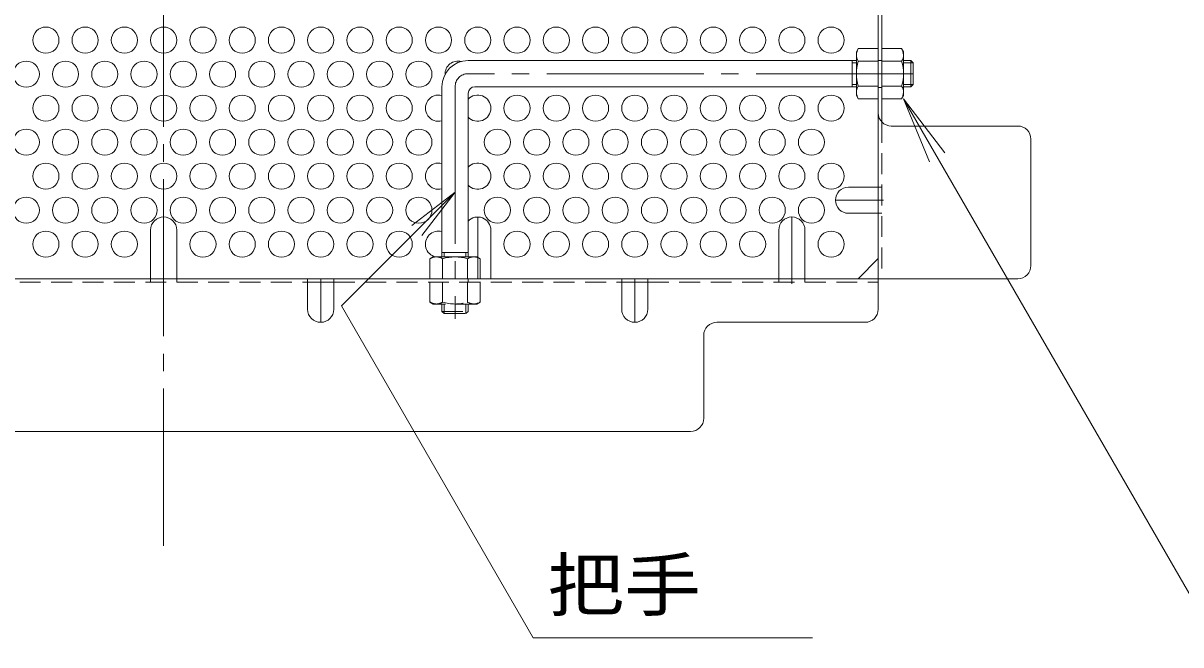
# Model space of a CAD drawing. Units: millimetres at full size, sheet at 1:4; details may follow other scales. Extents: x -860 to 1063, y -779 to 732.
# Drawn here: x 456.2 to 721.6, y 227.4 to 369.9 of the extents above; entities that cross this region are included whole.
import ezdxf
from ezdxf.enums import TextEntityAlignment as Align

# ---------------------------------------------------------------- set-up
doc = ezdxf.new("R2010")
doc.units = ezdxf.units.MM
doc.header["$LTSCALE"] = 4
for name, pattern in [('CHAIN1', [8, 5, -1, 1, -1]), ('CHAIN2', [12, 9, -1, 1, -1]), ('DASHED1', [1.8, 1.2, -0.6])]:
    doc.linetypes.add(name, pattern=pattern)
for name, color, linetype, lineweight in [('A-1_躯体', 3, 'Continuous', 9), ('A-5_文字', 7, 'Continuous', 9), ('A-6_寸法', 2, 'Continuous', 9), ('A-7_ハッチ', 2, 'Continuous', 9), ('A-8_記号', 2, 'Continuous', 9), ('A-9_ｸｳﾁｮｳｷ', 2, 'Continuous', 9)]:
    doc.layers.add(name, color=color, linetype=linetype, lineweight=lineweight)
doc.styles.add('ＭＳ ゴシック', font='')
doc.styles.get('ＭＳ ゴシック').set_extended_font_data('MS Gothic')

msp = doc.modelspace()

# ---------------------------------------------------------------- linework, layer by layer
at = {"layer": 'A-1_躯体'}
for p, q in [((647.238, 361.355), (558.238, 361.355)), ((646.238, 355.355), (646.238, 361.355)), ((659.738, 361.355), (658.038, 361.355)), ((659.738, 355.355), (659.738, 361.355)), ((659.738, 361.355), (660.238, 360.855)), ((646.238, 360.855), (647.238, 360.855)), ((658.038, 360.855), (660.238, 360.855)), ((660.238, 355.855), (660.238, 360.855)), ((646.238, 355.855), (647.238, 355.855)), ((658.038, 355.855), (660.238, 355.855)), ((659.738, 355.355), (660.238, 355.855)), ((552.238, 355.355), (552.238, 316.355)), ((558.238, 353.855), (558.238, 316.355)), ((647.238, 355.355), (559.738, 355.355)), ((659.738, 355.355), (658.038, 355.355)), ((552.238, 317.355), (558.238, 317.355)), ((552.738, 317.355), (552.738, 316.355)), ((557.738, 317.355), (557.738, 316.355))]:
    msp.add_line(p, q, dxfattribs=at)
at = {"layer": 'A-1_躯体', "linetype": 'CHAIN2'}
for p, q in [((660.238, 358.355), (558.238, 358.355)), ((555.238, 355.355), (555.238, 302.122))]:
    msp.add_line(p, q, dxfattribs=at)
at = {"layer": 'A-1_躯体', "linetype": 'DASHED1'}
for p, q in [((552.238, 303.855), (552.238, 305.555)), ((552.738, 305.555), (552.738, 303.355)), ((557.738, 305.555), (557.738, 303.355)), ((558.238, 303.855), (558.238, 305.555)), ((552.238, 303.855), (558.238, 303.855)), ((552.238, 303.855), (552.738, 303.355)), ((552.738, 303.355), (557.738, 303.355)), ((558.238, 303.855), (557.738, 303.355))]:
    msp.add_line(p, q, dxfattribs=at)
at = {"layer": 'A-1_躯体'}
for centre, radius in [((558.238, 355.355), 6), ((559.738, 353.855), 1.5)]:
    msp.add_arc(centre, radius, 90, 180, dxfattribs=at)
at = {"layer": 'A-1_躯体', "linetype": 'CHAIN2'}
msp.add_arc((558.238, 355.355), 3, 90, 180, dxfattribs=at)
at = {"layer": 'A-5_文字'}
for p, q in [((658.005, 352.605), (730.276, 227.425)), ((658.005, 352.605), (663.984, 338.168)), ((658.005, 352.605), (667.517, 340.208)), ((555.238, 331.17), (545.321, 323.561)), ((637.193, 229.04), (573.147, 229.04))]:
    msp.add_line(p, q, dxfattribs=at)
msp.add_lwpolyline([(573.147, 229.04), (529.21, 305.142), (555.238, 331.17), (547.629, 321.253)], dxfattribs=at)
at = {"layer": 'A-6_寸法'}
for centre in [(461.438, 366.039), (470.438, 366.039), (479.438, 366.039), (488.438, 366.039), (497.438, 366.039), (506.438, 366.039), (515.438, 366.039), (524.438, 366.039), (533.438, 366.039), (542.438, 366.039), (551.438, 366.039), (560.438, 366.039), (569.438, 366.039), (578.438, 366.039), (587.438, 366.039), (596.438, 366.039), (605.438, 366.039), (614.438, 366.039), (623.438, 366.039), (632.438, 366.039), (641.438, 366.039), (456.938, 358.245), (465.938, 358.245), (474.938, 358.245), (483.938, 358.245), (492.938, 358.245), (501.938, 358.245), (510.938, 358.245), (519.938, 358.245), (528.938, 358.245), (537.938, 358.245), (546.938, 358.245), (461.438, 350.45), (470.438, 350.45), (479.438, 350.45), (488.438, 350.45), (497.438, 350.45), (506.438, 350.45), (515.438, 350.45), (524.438, 350.45), (533.438, 350.45), (542.438, 350.45), (569.438, 350.45), (578.438, 350.45), (587.438, 350.45), (596.438, 350.45), (605.438, 350.45), (614.438, 350.45), (623.438, 350.45), (632.438, 350.45), (641.438, 350.45), (456.938, 342.656), (465.938, 342.656), (474.938, 342.656), (483.938, 342.656), (492.938, 342.656), (501.938, 342.656), (510.938, 342.656), (519.938, 342.656), (528.938, 342.656), (537.938, 342.656), (546.938, 342.656), (564.938, 342.656), (573.938, 342.656), (582.938, 342.656), (591.938, 342.656), (600.938, 342.656), (609.938, 342.656), (618.938, 342.656), (627.938, 342.656), (636.938, 342.656), (461.438, 334.862), (470.438, 334.862), (479.438, 334.862), (488.438, 334.862), (497.438, 334.862), (506.438, 334.862), (515.438, 334.862), (524.438, 334.862), (533.438, 334.862), (542.438, 334.862), (569.438, 334.862), (578.438, 334.862), (587.438, 334.862), (596.438, 334.862), (605.438, 334.862), (614.438, 334.862), (623.438, 334.862), (632.438, 334.862), (641.438, 334.862), (456.938, 327.068), (465.938, 327.068), (474.938, 327.068), (483.938, 327.068), (492.938, 327.068), (501.938, 327.068), (510.938, 327.068), (519.938, 327.068), (528.938, 327.068), (537.938, 327.068), (546.938, 327.068), (564.938, 327.068), (573.938, 327.068), (582.938, 327.068), (591.938, 327.068), (600.938, 327.068), (609.938, 327.068), (618.938, 327.068), (627.938, 327.068), (636.938, 327.068), (461.438, 319.274), (470.438, 319.274), (479.438, 319.274), (497.438, 319.274), (506.438, 319.274), (515.438, 319.274), (524.438, 319.274), (533.438, 319.274), (542.438, 319.274), (569.438, 319.274), (578.438, 319.274), (587.438, 319.274), (596.438, 319.274), (605.438, 319.274), (614.438, 319.274), (623.438, 319.274), (641.438, 319.274)]:
    msp.add_circle(centre, 3, dxfattribs=at)
for centre, start, end in [((555.938, 358.245), 75.58004, 181.44762), ((551.438, 350.45), 74.53399, 285.46601), ((560.438, 350.45), 222.83343, 137.16657), ((551.438, 334.862), 74.53399, 285.46601), ((560.438, 334.862), 222.83343, 137.16657), ((551.438, 319.274), 74.53399, 256.64902)]:
    msp.add_arc(centre, 3, start, end, dxfattribs=at)
at = {"layer": 'A-7_ハッチ', "linetype": 'CHAIN2'}
msp.add_line((488.438, 250.158), (488.438, 700.158), dxfattribs=at)
at = {"layer": 'A-7_ハッチ'}
for p, q in [((652.238, 304.355), (652.238, 645.962)), ((653.038, 347.316), (653.038, 456.697)), ((684.242, 346.356), (655.238, 346.356)), ((687.242, 314.355), (687.242, 343.356)), ((647.626, 311.355), (652.238, 315.967)), ((292.635, 311.355), (684.242, 311.355)), ((527.438, 310.555), (521.438, 310.555)), ((599.438, 310.555), (593.438, 310.555)), ((615.237, 301.355), (649.238, 301.355)), ((612.237, 279.355), (612.237, 298.355)), ((367.639, 276.355), (609.237, 276.355))]:
    msp.add_line(p, q, dxfattribs=at)
at = {"layer": 'A-7_ハッチ', "linetype": 'DASHED1'}
for p, q in [((653.038, 361.355), (652.238, 361.355)), ((653.038, 355.155), (652.238, 355.155)), ((653.038, 347.316), (653.038, 311.35)), ((652.238, 332.348), (653.038, 332.348)), ((652.238, 326.348), (653.038, 326.348)), ((455.438, 310.555), (521.438, 310.555)), ((485.438, 311.355), (485.438, 310.555)), ((491.438, 311.355), (491.438, 310.555)), ((527.438, 310.555), (593.438, 310.555)), ((558.238, 311.355), (558.238, 310.555)), ((599.438, 310.555), (652.238, 310.555)), ((629.438, 311.355), (629.438, 310.555)), ((635.438, 311.355), (635.438, 310.555))]:
    msp.add_line(p, q, dxfattribs=at)
at = {"layer": 'A-7_ハッチ'}
for centre, start, end in [((655.238, 349.356), 180, 270), ((684.242, 343.356), 0, 90), ((684.242, 314.355), 270, 0), ((649.238, 304.355), 270, 0), ((615.237, 298.355), 90, 180), ((609.237, 279.355), 270, 0)]:
    msp.add_arc(centre, 3, start, end, dxfattribs=at)
at = {"layer": 'A-8_記号'}
for p, q in [((645.438, 332.348), (652.238, 332.348)), ((645.438, 326.348), (652.238, 326.348)), ((485.438, 322.505), (485.438, 311.355)), ((491.438, 322.505), (491.438, 311.355)), ((563.438, 322.505), (563.438, 311.355)), ((629.438, 322.505), (629.438, 311.355)), ((635.438, 322.505), (635.438, 311.355)), ((521.438, 304.355), (521.438, 311.355)), ((527.438, 304.355), (527.438, 311.355)), ((593.438, 304.355), (593.438, 311.355)), ((599.438, 304.355), (599.438, 311.355))]:
    msp.add_line(p, q, dxfattribs=at)
at = {"layer": 'A-8_記号', "linetype": 'CHAIN1'}
for p, q in [((653.438, 329.348), (642.438, 329.348)), ((488.438, 311.355), (488.438, 325.505)), ((560.438, 311.355), (560.438, 325.505)), ((632.438, 310.155), (632.438, 325.505)), ((524.438, 311.355), (524.438, 301.355)), ((596.438, 311.355), (596.438, 301.355))]:
    msp.add_line(p, q, dxfattribs=at)
at = {"layer": 'A-8_記号'}
for centre, start, end in [((645.438, 329.348), 90, 270), ((488.438, 322.505), 0, 180), ((560.438, 322.505), 0, 137.16657), ((632.438, 322.505), 0, 180), ((524.438, 304.355), 180, 0), ((596.438, 304.355), 180, 0)]:
    msp.add_arc(centre, 3, start, end, dxfattribs=at)
at = {"layer": 'A-9_ｸｳﾁｮｳｷ'}
for p, q in [((647.238, 363.355), (647.671, 364.105)), ((652.238, 364.105), (647.671, 364.105)), ((652.238, 352.605), (652.238, 364.105)), ((653.038, 352.605), (653.038, 364.105)), ((653.038, 364.105), (657.605, 364.105)), ((658.038, 363.355), (657.605, 364.105)), ((647.238, 353.355), (647.238, 363.355)), ((647.671, 361.218), (652.238, 361.218)), ((657.605, 361.218), (653.038, 361.218)), ((658.038, 353.355), (658.038, 363.355)), ((647.238, 353.355), (647.671, 352.605)), ((647.671, 355.491), (652.238, 355.491)), ((657.605, 355.491), (653.038, 355.491)), ((658.038, 353.355), (657.605, 352.605)), ((652.238, 352.605), (647.671, 352.605)), ((653.038, 352.605), (657.605, 352.605)), ((550.238, 316.355), (549.488, 315.922)), ((549.488, 311.355), (549.488, 315.922)), ((550.238, 316.355), (560.238, 316.355)), ((552.375, 315.922), (552.375, 311.355)), ((558.101, 315.922), (558.101, 311.355)), ((560.238, 316.355), (560.988, 315.922)), ((560.988, 311.355), (560.988, 315.922)), ((549.488, 311.355), (560.988, 311.355))]:
    msp.add_line(p, q, dxfattribs=at)
at = {"layer": 'A-9_ｸｳﾁｮｳｷ', "linetype": 'DASHED1'}
for p, q in [((560.988, 310.555), (549.488, 310.555)), ((549.488, 310.555), (549.488, 305.988)), ((552.375, 305.988), (552.375, 310.555)), ((558.101, 305.988), (558.101, 310.555)), ((560.988, 310.555), (560.988, 305.988)), ((550.238, 305.555), (549.488, 305.988)), ((560.238, 305.555), (550.238, 305.555)), ((560.238, 305.555), (560.988, 305.988))]:
    msp.add_line(p, q, dxfattribs=at)
at = {"layer": 'A-9_ｸｳﾁｮｳｷ'}
for centre, radius, start, end in [((650.52, 362.46), 3.29, 149.99998, 176.07924), ((654.756, 362.46), 3.29, 3.92076, 30.00002), ((649.973, 362.695), 2.735, 180.2103, 212.68507), ((656.921, 358.355), 9.683, 162.79973, 197.20026), ((655.303, 362.695), 2.735, 327.31493, 359.7897), ((648.355, 358.355), 9.683, 342.79974, 17.20027), ((649.973, 354.015), 2.735, 147.31491, 179.78969), ((650.52, 354.249), 3.29, 183.92075, 210), ((655.303, 354.015), 2.735, 0.21031, 32.68509), ((654.756, 354.249), 3.29, 330, 356.07925), ((551.133, 313.073), 3.29, 93.92075, 120), ((550.898, 313.62), 2.735, 57.31491, 89.78969), ((555.238, 306.672), 9.683, 72.79973, 107.20026), ((559.578, 313.62), 2.735, 90.2103, 122.68507), ((559.343, 313.073), 3.29, 59.99998, 86.07924)]:
    msp.add_arc(centre, radius, start, end, dxfattribs=at)
at = {"layer": 'A-9_ｸｳﾁｮｳｷ', "linetype": 'DASHED1'}
for centre, radius, start, end in [((551.133, 308.837), 3.29, 239.99998, 266.07924), ((550.898, 308.289), 2.735, 270.2103, 302.68507), ((555.238, 315.237), 9.683, 252.79973, 287.20026), ((559.578, 308.289), 2.735, 237.31491, 269.78969), ((559.343, 308.837), 3.29, 273.92075, 300)]:
    msp.add_arc(centre, radius, start, end, dxfattribs=at)

# ---------------------------------------------------------------- texts
at = {"layer": 'A-5_文字', "color": 2, "style": 'ＭＳ ゴシック', "width": 1.1}
msp.add_text('把手', height=11.73, dxfattribs=at).set_placement((576.397, 231.774), align=Align.BOTTOM_LEFT)

doc.saveas('drawing.dxf')
